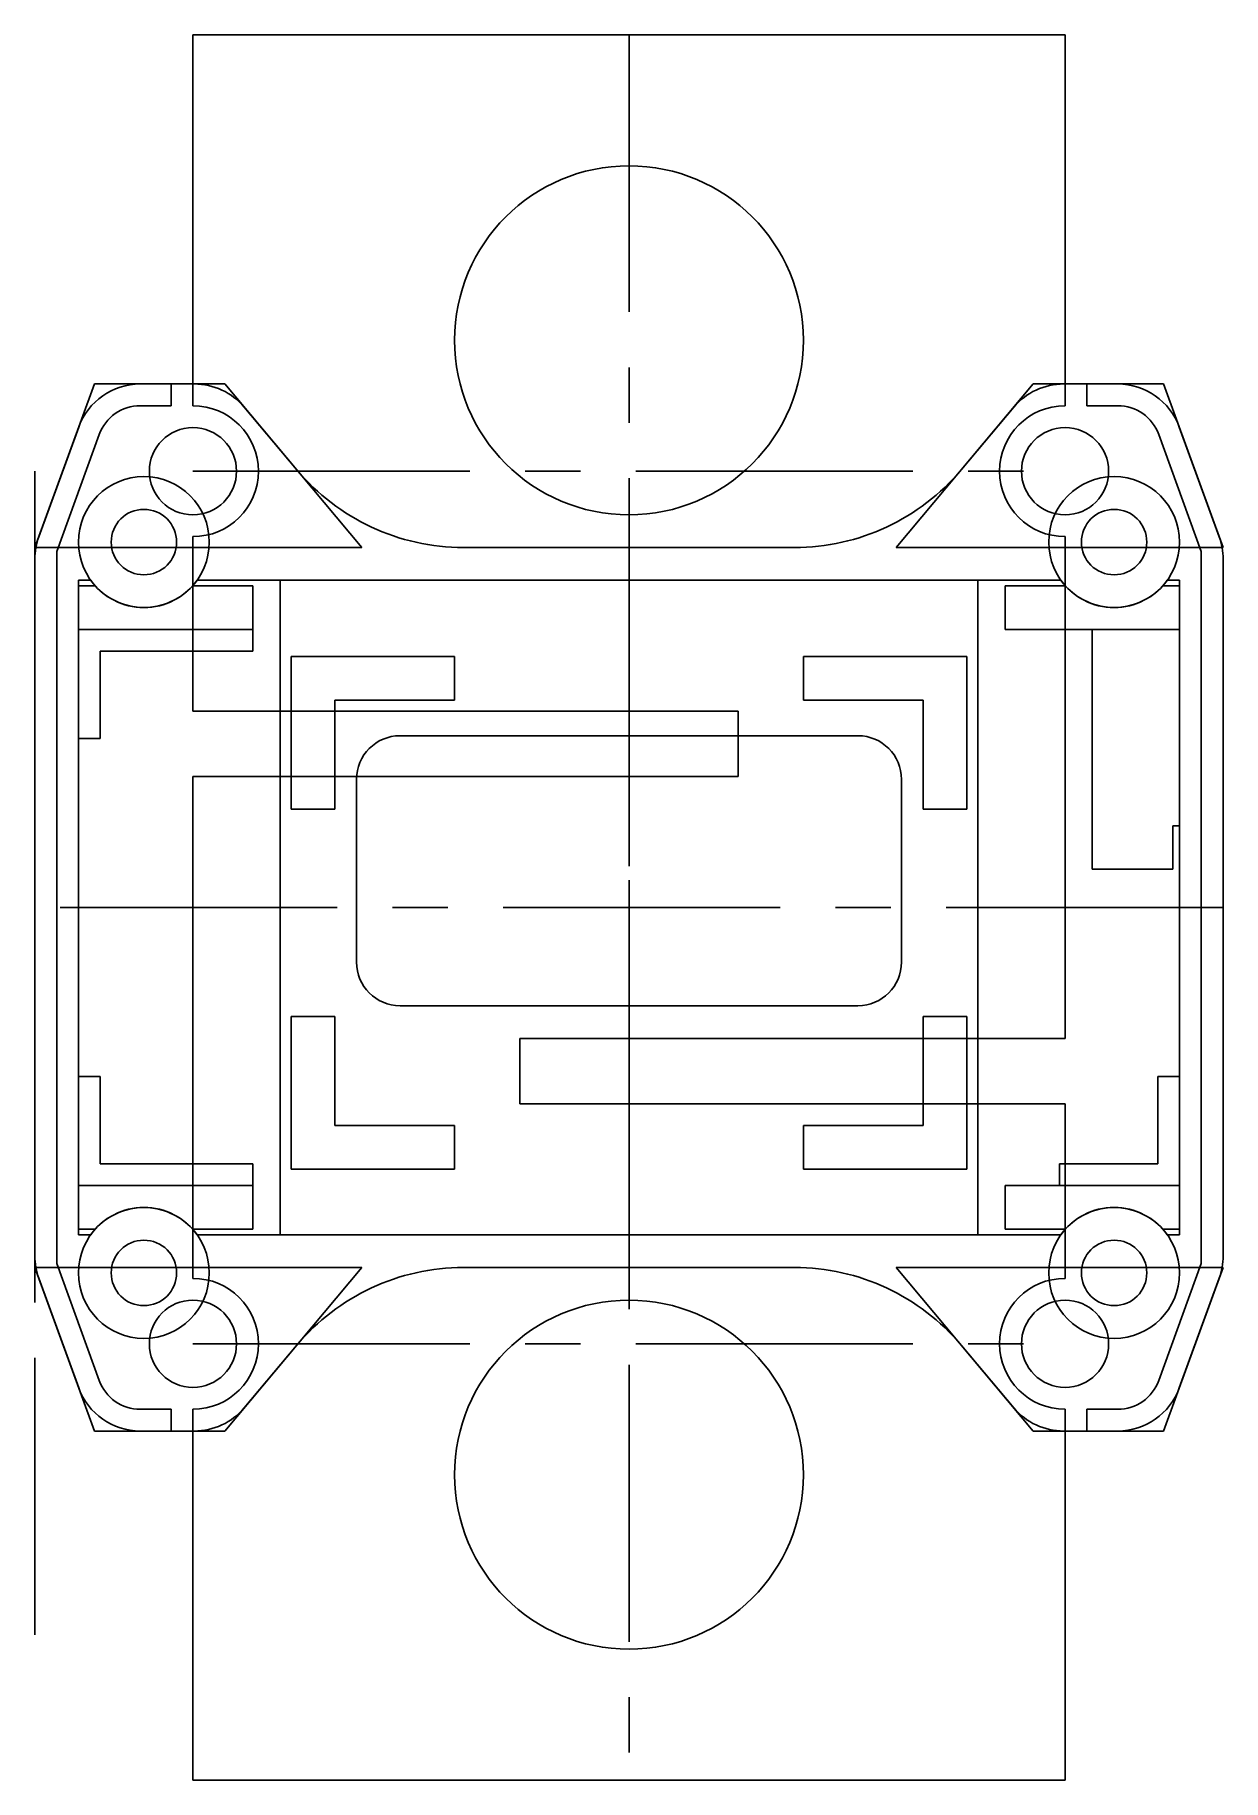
# Model space of a CAD drawing. Header units: millimetres. Extents: x -27.3 to 27.3, y -41.2 to 38.8.
import ezdxf

# ---------------------------------------------------------------- set-up
doc = ezdxf.new("R2010")
doc.units = ezdxf.units.MM
doc.header["$PDSIZE"] = -1
doc.linetypes.add('CENTERX2', pattern=[20.32, 12.7, -2.54, 2.54, -2.54])

msp = doc.modelspace()

# ---------------------------------------------------------------- linework, layer by layer
at = {"color": 7, "linetype": 'Continuous'}
for p, q in [((-20, 38.75), (20, 38.75)), ((-20, 21.75), (-20, 38.75)), ((-20, 21.75), (-20, 38.75)), ((-20, 38.75), (20, 38.75)), ((20, 21.75), (20, 38.75)), ((20, 21.75), (20, 38.75)), ((-27.25, 15.25), (-24.52, 22.75)), ((-24.52, 22.75), (-18.543, 22.75)), ((-21, 22.75), (-22.42, 22.75)), ((-21, 21.75), (-21, 22.75)), ((-21, 22.75), (-21, 21.75)), ((-19.942, 22.75), (-21, 22.75)), ((-18.543, 22.75), (-12.25, 15.25)), ((18.543, 22.75), (12.25, 15.25)), ((24.52, 22.75), (18.543, 22.75)), ((21, 22.75), (19.942, 22.75)), ((22.42, 22.75), (21, 22.75)), ((21, 22.75), (21, 21.75)), ((21, 21.75), (21, 22.75)), ((27.25, 15.25), (24.52, 22.75)), ((-22.42, 21.75), (-21, 21.75)), ((-21, 21.75), (-22.42, 21.75)), ((-15.247, 18.822), (-17.644, 21.678)), ((17.644, 21.678), (15.247, 18.822)), ((21, 21.75), (22.42, 21.75)), ((22.42, 21.75), (21, 21.75)), ((-25.239, 20.776), (-27.069, 15.747)), ((-26.25, 15.074), (-24.299, 20.434)), ((-24.299, 20.434), (-26.25, 15.074)), ((24.299, 20.434), (26.25, 15.074)), ((26.25, 15.074), (24.299, 20.434)), ((27.069, 15.747), (25.239, 20.776)), ((-27.25, 15.25), (-12.25, 15.25)), ((-20, 7.75), (-20, 15.75)), ((-20, 7.75), (-20, 15.75)), ((7.587, 15.25), (-7.587, 15.25)), ((27.25, 15.25), (12.25, 15.25)), ((20, -7.25), (20, 15.75)), ((20, -7.25), (20, 15.75)), ((-27.25, 14.721), (-27.25, -17.221)), ((-26.25, -17.574), (-26.25, 15.074)), ((-26.25, 15.074), (-26.25, -17.574)), ((26.25, 15.074), (26.25, -17.574)), ((26.25, -17.574), (26.25, 15.074)), ((27.25, -17.221), (27.25, 14.721)), ((-20, 7.75), (5, 7.75)), ((-20, 7.75), (5, 7.75)), ((5, 7.75), (5, 4.75)), ((5, 7.75), (5, 4.75)), ((-20, 4.75), (5, 4.75)), ((-20, -18.25), (-20, 4.75)), ((-20, 4.75), (5, 4.75)), ((-20, -18.25), (-20, 4.75)), ((20, -7.25), (-5, -7.25)), ((-5, -10.25), (-5, -7.25)), ((-5, -10.25), (-5, -7.25)), ((20, -7.25), (-5, -7.25)), ((20, -10.25), (-5, -10.25)), ((20, -10.25), (-5, -10.25)), ((20, -18.25), (20, -10.25)), ((20, -18.25), (20, -10.25)), ((-24.299, -22.934), (-26.25, -17.574)), ((-26.25, -17.574), (-24.299, -22.934)), ((26.25, -17.574), (24.299, -22.934)), ((24.299, -22.934), (26.25, -17.574)), ((-27.25, -17.75), (-24.52, -25.25)), ((-27.25, -17.75), (-12.25, -17.75)), ((-27.069, -18.247), (-25.239, -23.276)), ((-18.543, -25.25), (-12.25, -17.75)), ((-7.587, -17.75), (7.587, -17.75)), ((18.543, -25.25), (12.25, -17.75)), ((27.25, -17.75), (12.25, -17.75)), ((27.25, -17.75), (24.52, -25.25)), ((25.239, -23.276), (27.069, -18.247)), ((-17.644, -24.178), (-15.247, -21.322)), ((15.247, -21.322), (17.644, -24.178)), ((-21, -24.25), (-22.42, -24.25)), ((-22.42, -24.25), (-21, -24.25)), ((-21, -25.25), (-21, -24.25)), ((-21, -24.25), (-21, -25.25)), ((-20, -41.25), (-20, -24.25)), ((-20, -41.25), (-20, -24.25)), ((20, -41.25), (20, -24.25)), ((20, -41.25), (20, -24.25)), ((22.42, -24.25), (21, -24.25)), ((21, -24.25), (21, -25.25)), ((21, -25.25), (21, -24.25)), ((21, -24.25), (22.42, -24.25)), ((-24.52, -25.25), (-18.543, -25.25)), ((-22.42, -25.25), (-21, -25.25)), ((-21, -25.25), (-19.942, -25.25)), ((24.52, -25.25), (18.543, -25.25)), ((19.942, -25.25), (21, -25.25)), ((21, -25.25), (22.42, -25.25)), ((-20, -41.25), (20, -41.25)), ((-20, -41.25), (20, -41.25))]:
    msp.add_line(p, q, dxfattribs=at)
at = {"color": 7, "linetype": 'CENTERX2'}
for p, q in [((0, 38.75), (0, -41.25)), ((-27.25, 18.75), (-27.25, -36.674)), ((-20, 18.75), (20, 18.75)), ((0, 15.25), (0, -17.75)), ((0, 15.25), (0, -17.75)), ((27.25, -1.25), (-27.25, -1.25)), ((-20, -21.25), (20, -21.25))]:
    msp.add_line(p, q, dxfattribs=at)
at = {"color": 7, "linetype": 'Continuous', "lineweight": 25}
for p, q in [((-19.942, 22.75), (-22.42, 22.75)), ((-21, 22.75), (-21, 21.75)), ((22.42, 22.75), (19.942, 22.75)), ((21, 21.75), (21, 22.75)), ((-21, 21.75), (-22.42, 21.75)), ((-17.644, 21.678), (-15.247, 18.822)), ((15.247, 18.822), (17.644, 21.678)), ((22.42, 21.75), (21, 21.75)), ((-25.239, 20.776), (-27.069, 15.747)), ((-24.299, 20.434), (-26.25, 15.074)), ((26.25, 15.074), (24.299, 20.434)), ((27.069, 15.747), (25.239, 20.776)), ((7.587, 15.25), (-7.587, 15.25)), ((-27.25, 14.721), (-27.25, -17.221)), ((-26.25, 15.074), (-26.25, -17.574)), ((26.25, -17.574), (26.25, 15.074)), ((27.25, -17.221), (27.25, 14.721)), ((-25.25, 13.75), (-24.687, 13.75)), ((-25.25, -16.25), (-25.25, 13.75)), ((-19.813, 13.75), (19.813, 13.75)), ((-16, -16.25), (-16, 13.75)), ((16, 13.75), (16, -16.25)), ((24.687, 13.75), (25.25, 13.75)), ((25.25, 13.75), (25.25, -16.25)), ((-25.25, 13.5), (-24.486, 13.5)), ((-20.014, 13.5), (-17.25, 13.5)), ((-17.25, 13.5), (-17.25, 10.5)), ((17.25, 13.5), (20.014, 13.5)), ((17.25, 11.5), (17.25, 13.5)), ((24.486, 13.5), (25.25, 13.5)), ((-17.25, 11.5), (-25.25, 11.5)), ((25.25, 11.5), (17.25, 11.5)), ((21.25, 0.5), (21.25, 11.5)), ((-24.25, 10.5), (-24.25, 6.5)), ((-17.25, 10.5), (-24.25, 10.5)), ((-15.5, 3.25), (-15.5, 10.25)), ((-15.5, 10.25), (-8, 10.25)), ((-8, 10.25), (-8, 8.25)), ((8, 10.25), (15.5, 10.25)), ((8, 8.25), (8, 10.25)), ((15.5, 10.25), (15.5, 3.25)), ((-8, 8.25), (-13.5, 8.25)), ((-13.5, 8.25), (-13.5, 3.25)), ((13.5, 8.25), (8, 8.25)), ((13.5, 3.25), (13.5, 8.25)), ((-24.25, 6.5), (-25.25, 6.5)), ((-10.5, 6.625), (10.5, 6.625)), ((-12.5, -3.75), (-12.5, 4.625)), ((12.5, 4.625), (12.5, -3.75)), ((-13.5, 3.25), (-15.5, 3.25)), ((15.5, 3.25), (13.5, 3.25)), ((24.938, 0.5), (24.938, 2.5)), ((24.938, 2.5), (25.25, 2.5)), ((24.938, 0.5), (21.25, 0.5)), ((-15.5, -13.25), (-15.5, -6.25)), ((-15.5, -6.25), (-13.5, -6.25)), ((-13.5, -6.25), (-13.5, -11.25)), ((10.5, -5.75), (-10.5, -5.75)), ((13.5, -11.25), (13.5, -6.25)), ((13.5, -6.25), (15.5, -6.25)), ((15.5, -6.25), (15.5, -13.25)), ((-25.25, -9), (-24.25, -9)), ((-24.25, -9), (-24.25, -13)), ((24.25, -13), (24.25, -9)), ((25.25, -9), (24.25, -9)), ((-13.5, -11.25), (-8, -11.25)), ((-8, -11.25), (-8, -13.25)), ((8, -13.25), (8, -11.25)), ((8, -11.25), (13.5, -11.25)), ((-24.25, -13), (-17.25, -13)), ((-17.25, -13), (-17.25, -16)), ((-8, -13.25), (-15.5, -13.25)), ((15.5, -13.25), (8, -13.25)), ((19.75, -13), (19.75, -14)), ((19.75, -13), (24.25, -13)), ((-25.25, -14), (-17.25, -14)), ((17.25, -14), (25.25, -14)), ((17.25, -16), (17.25, -14)), ((-24.486, -16), (-25.25, -16)), ((-17.25, -16), (-20.014, -16)), ((20.014, -16), (17.25, -16)), ((25.25, -16), (24.486, -16)), ((-24.687, -16.25), (-25.25, -16.25)), ((19.813, -16.25), (-19.813, -16.25)), ((25.25, -16.25), (24.687, -16.25)), ((-26.25, -17.574), (-24.299, -22.934)), ((24.299, -22.934), (26.25, -17.574)), ((-27.069, -18.247), (-25.239, -23.276)), ((-7.587, -17.75), (7.587, -17.75)), ((25.239, -23.276), (27.069, -18.247)), ((-15.247, -21.322), (-17.644, -24.178)), ((17.644, -24.178), (15.247, -21.322)), ((-22.42, -24.25), (-21, -24.25)), ((-21, -24.25), (-21, -25.25)), ((21, -24.25), (22.42, -24.25)), ((21, -25.25), (21, -24.25)), ((-22.42, -25.25), (-19.942, -25.25)), ((19.942, -25.25), (22.42, -25.25))]:
    msp.add_line(p, q, dxfattribs=at)
at = {"color": 7, "linetype": 'Continuous'}
for centre, radius in [((0, 24.75), 8), ((0, 24.75), 8), ((-20, 18.75), 2), ((-20, 18.75), 2), ((20, 18.75), 2), ((20, 18.75), 2), ((-22.25, 15.5), 3), ((22.25, 15.5), 3), ((-22.25, 15.5), 1.5), ((22.25, 15.5), 1.5), ((-22.25, -18), 3), ((22.25, -18), 3), ((-22.25, -18), 1.5), ((22.25, -18), 1.5), ((-20, -21.25), 2), ((-20, -21.25), 2), ((0, -27.25), 8), ((0, -27.25), 8), ((20, -21.25), 2), ((20, -21.25), 2), ((20, -21.25), 2)]:
    msp.add_circle(centre, radius, dxfattribs=at)
at = {"color": 7, "linetype": 'Continuous', "lineweight": 25}
for centre in [(-22.25, 15.5), (22.25, 15.5), (-22.25, -18), (22.25, -18)]:
    msp.add_circle(centre, 1.5, dxfattribs=at)
at = {"color": 7, "linetype": 'Continuous'}
for centre, radius, start, end in [((-22.42, 19.75), 3, 90, 160), ((-19.942, 19.75), 3, 40, 90), ((19.942, 19.75), 3, 90, 140), ((22.42, 19.75), 3, 20, 90), ((-22.42, 19.75), 2, 90, 160), ((-22.42, 19.75), 2, 90, 160), ((-20, 18.75), 3, 270, 90), ((-20, 18.75), 3, 270, 90), ((20, 18.75), 3, 90, 270), ((20, 18.75), 3, 90, 270), ((22.42, 19.75), 2, 20, 90), ((22.42, 19.75), 2, 20, 90), ((-7.587, 25.25), 10, 220, 270), ((7.587, 25.25), 10, 270, 320), ((-24.25, 14.721), 3, 160, 180), ((24.25, 14.721), 3, 0, 20), ((-24.25, -17.221), 3, 180, 200), ((24.25, -17.221), 3, 340, 0), ((-20, -21.25), 3, 270, 90), ((-20, -21.25), 3, 270, 90), ((-7.587, -27.75), 10, 90, 140), ((7.587, -27.75), 10, 40, 90), ((20, -21.25), 3, 90, 270), ((20, -21.25), 3, 90, 270), ((-22.42, -22.25), 2, 200, 270), ((-22.42, -22.25), 2, 200, 270), ((22.42, -22.25), 2, 270, 340), ((22.42, -22.25), 2, 270, 340), ((-22.42, -22.25), 3, 200, 270), ((22.42, -22.25), 3, 270, 340), ((-19.942, -22.25), 3, 270, 320), ((19.942, -22.25), 3, 220, 270)]:
    msp.add_arc(centre, radius, start, end, dxfattribs=at)
at = {"color": 7, "linetype": 'Continuous', "lineweight": 25}
for centre, radius, start, end in [((-22.42, 19.75), 3, 90, 160), ((-19.942, 19.75), 3, 40, 90), ((19.942, 19.75), 3, 90, 140), ((22.42, 19.75), 3, 20, 90), ((-22.42, 19.75), 2, 90, 160), ((22.42, 19.75), 2, 20, 90), ((-7.587, 25.25), 10, 220, 270), ((7.587, 25.25), 10, 270, 320), ((-24.25, 14.721), 3, 160, 180), ((24.25, 14.721), 3, 0, 20), ((-22.25, 15.5), 3, 215.68533, 324.31467), ((22.25, 15.5), 3, 215.68533, 324.31467), ((-10.5, 4.625), 2, 90, 180), ((10.5, 4.625), 2, 0, 90), ((-10.5, -3.75), 2, 180, 270), ((10.5, -3.75), 2, 270, 0), ((-22.25, -18), 3, 35.68533, 144.31467), ((22.25, -18), 3, 35.68533, 144.31467), ((-24.25, -17.221), 3, 180, 200), ((24.25, -17.221), 3, 340, 0), ((-7.587, -27.75), 10, 90, 140), ((7.587, -27.75), 10, 40, 90), ((-22.42, -22.25), 2, 200, 270), ((22.42, -22.25), 2, 270, 340), ((-22.42, -22.25), 3, 200, 270), ((22.42, -22.25), 3, 270, 340), ((-19.942, -22.25), 3, 270, 320), ((19.942, -22.25), 3, 220, 270)]:
    msp.add_arc(centre, radius, start, end, dxfattribs=at)
at = {"color": 7, "linetype": 'Continuous'}
msp.add_point((0, -1.25), dxfattribs=at)

doc.saveas('drawing.dxf')
